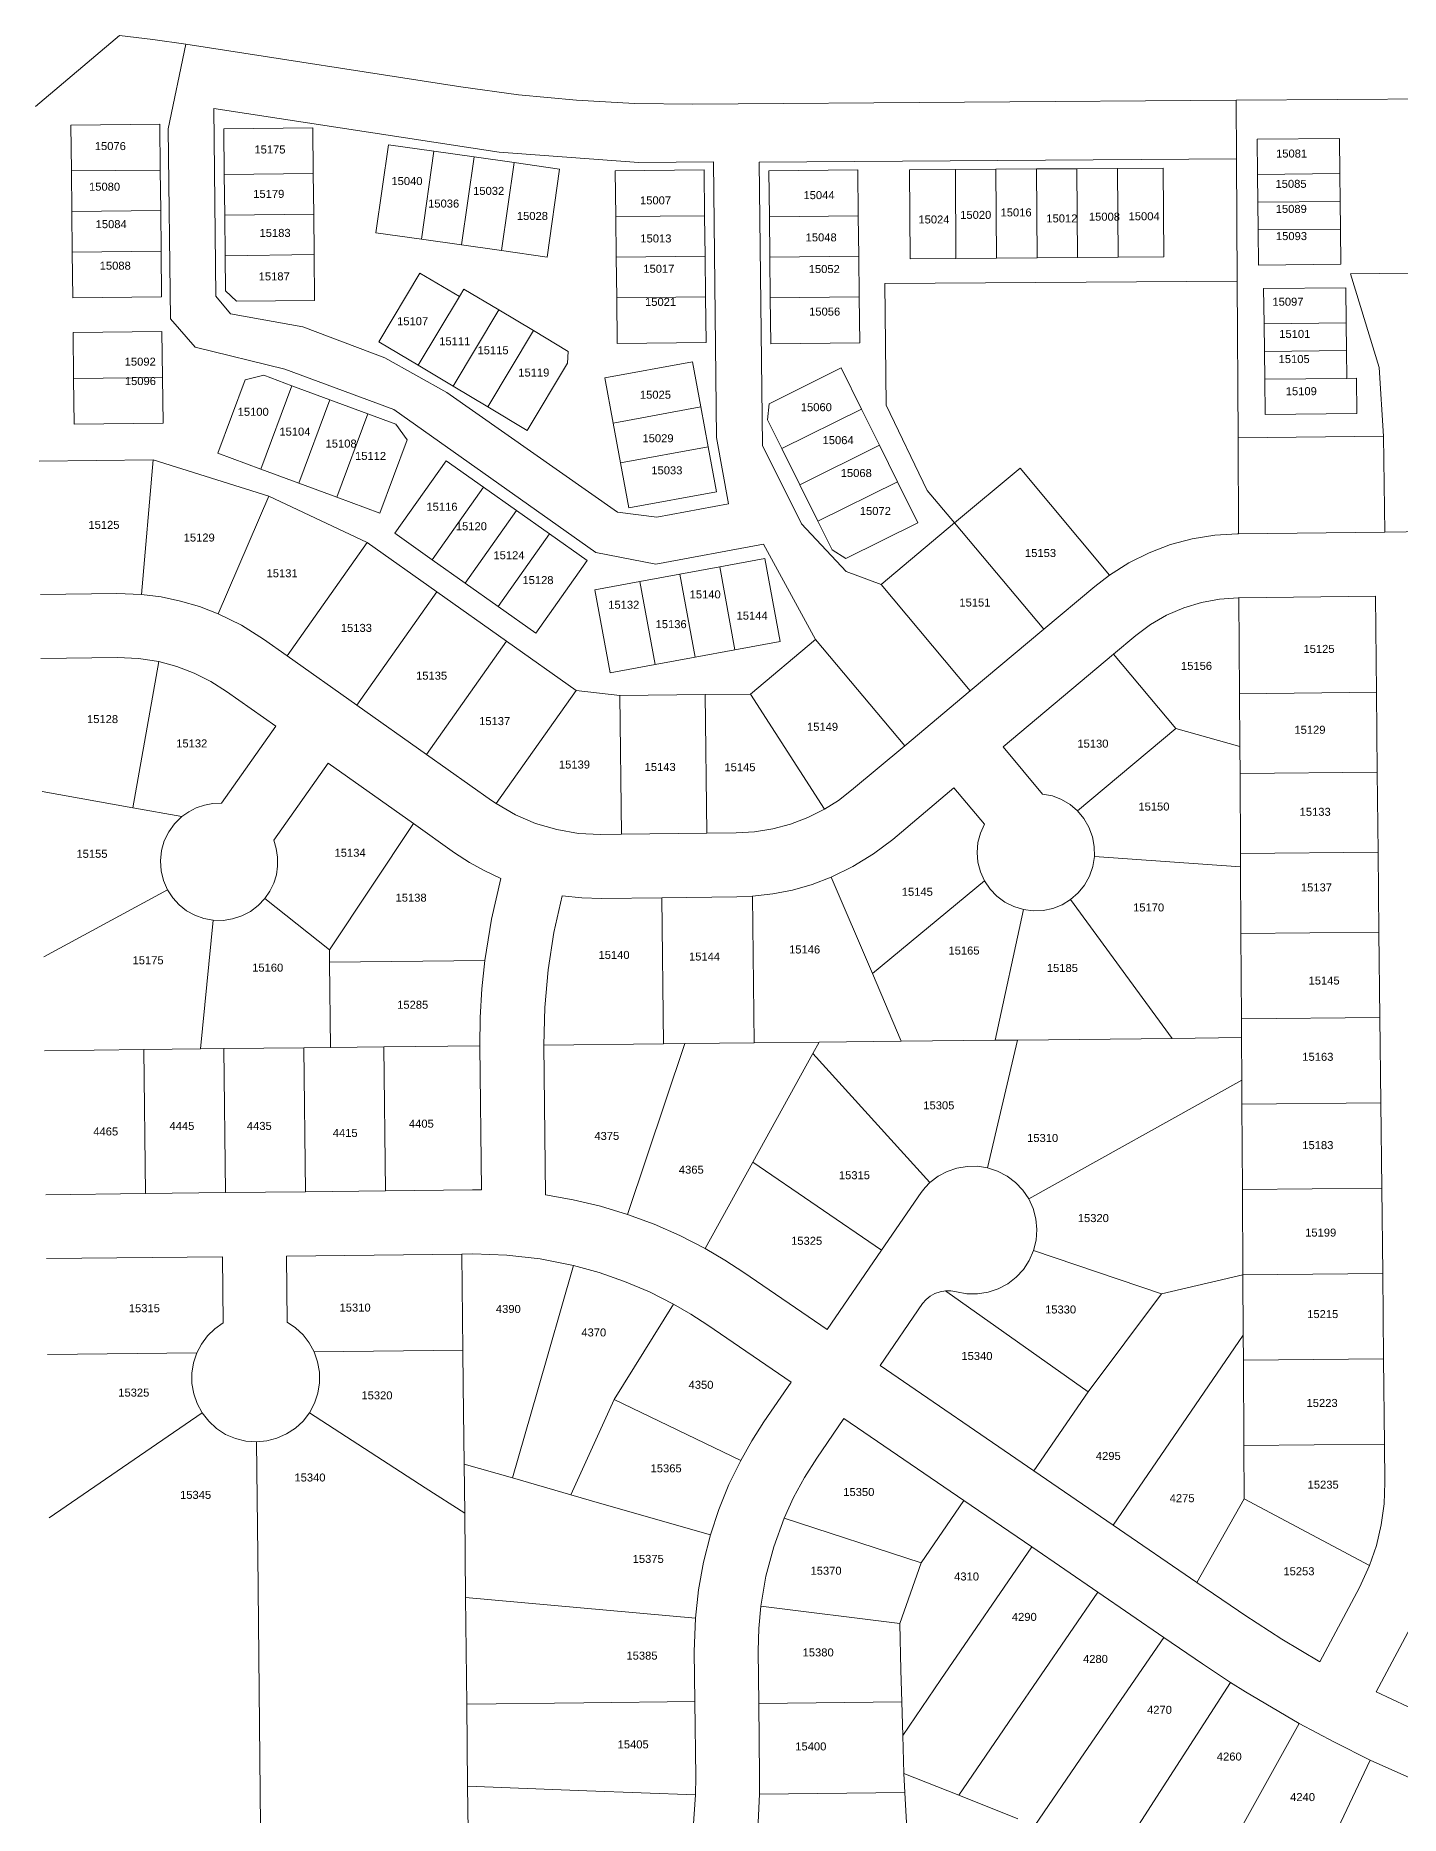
# Model space of a CAD drawing. Header units: feet. Extents: x 865220 to 5696323, y -2240498 to 1923703.
# Drawn here: x 2844028 to 2845307, y 958800 to 960469 of the extents above; entities that cross this region are included whole.
import ezdxf
from ezdxf.enums import TextEntityAlignment as Align

# ---------------------------------------------------------------- set-up
doc = ezdxf.new("R2010")
doc.units = ezdxf.units.FT
doc.header["$LTSCALE"] = 0.015
doc.header["$MEASUREMENT"] = 0
doc.layers.add('Dakota County Addresses', color=7, linetype='Continuous')
doc.layers.add('Dakota County Parcels', color=7, linetype='Continuous')
doc.styles.add('Dimensions 100', font='arial.ttf')

# ---------------------------------------------------------------- blocks, each defined once
blk = doc.blocks.new('ACMAP_ANN_TEMPLATE_Dakota County Addresses')
at = {"layer": 'Dakota County Addresses', "style": 'Dimensions 100'}
blk.add_attdef('DakotaCountyAddress', text='', height=50, dxfattribs=at).set_placement((0, 0), align=Align.CENTER)

msp = doc.modelspace()

# ---------------------------------------------------------------- linework, layer by layer
at = {"layer": 'Dakota County Parcels', "lineweight": 5}
for p, q in [((2844028.3, 960402.2), (2844107, 960468.8)), ((2844152.6, 960381.4), (2844169.2, 960460.8)), ((2844426.7, 960420.7), (2844169.2, 960460.8)), ((2845153.4, 960408.2), (2844644.3, 960404.6)), ((2845153.4, 960408.2), (2845744.7, 960412.2)), ((2845153.7, 960353.2), (2845153.4, 960408.2)), ((2844197.3, 960224.5), (2844195.4, 960400.4)), ((2844195.4, 960400.4), (2844462.8, 960359.4)), ((2844144.6, 960385.8), (2844061.3, 960384.9)), ((2844061.8, 960341.9), (2844061.3, 960384.9)), ((2844145.1, 960342.8), (2844144.6, 960385.8)), ((2844154.6, 960203.4), (2844152.6, 960381.4)), ((2844204.7, 960381.5), (2844288, 960382.4)), ((2844205.1, 960338.5), (2844204.7, 960381.5)), ((2844288.4, 960339.4), (2844288, 960382.4)), ((2844359, 960366.5), (2844347.2, 960284)), ((2844359, 960366.5), (2844401.5, 960360.5)), ((2844389.8, 960278), (2844401.5, 960360.5)), ((2844401.5, 960360.5), (2844439.2, 960355.1)), ((2844593.5, 960349.8), (2844462.8, 960359.4)), ((2845173.2, 960371.6), (2845250.2, 960372.4)), ((2845173.6, 960338.6), (2845173.2, 960371.6)), ((2845250.2, 960372.4), (2845250.6, 960339.4)), ((2844061.8, 960341.9), (2844145.1, 960342.8)), ((2844062.2, 960303.9), (2844061.8, 960341.9)), ((2844145.5, 960304.8), (2844145.1, 960342.8)), ((2844205.1, 960338.5), (2844288.4, 960339.4)), ((2844288.9, 960301.5), (2844288.4, 960339.4)), ((2844427.4, 960272.6), (2844439.2, 960355.1)), ((2844439.2, 960355.1), (2844476.8, 960349.8)), ((2844465, 960267.3), (2844476.8, 960349.8)), ((2844476.8, 960349.8), (2844519.3, 960343.7)), ((2844507.6, 960261.2), (2844519.3, 960343.7)), ((2844654.9, 960343), (2844571.6, 960342)), ((2844572, 960299.1), (2844571.6, 960342)), ((2844663.5, 960350.6), (2844593.5, 960349.8)), ((2844655.3, 960300), (2844654.9, 960343)), ((2844663.5, 960350.6), (2844666.3, 960092.1)), ((2845153.7, 960353.2), (2844706.5, 960350.1)), ((2844706.5, 960350.1), (2844709.4, 960084.6)), ((2844798.9, 960342.9), (2844715.5, 960342)), ((2844716, 960299), (2844715.5, 960342)), ((2844799.3, 960299.9), (2844798.9, 960342.9)), ((2844847.3, 960342.9), (2844890.3, 960343.2)), ((2844847.3, 960342.9), (2844847.8, 960259.6)), ((2844890.3, 960343.2), (2844928.3, 960343.5)), ((2844890.3, 960343.2), (2844890.8, 960259.9)), ((2844928.3, 960343.5), (2844966.3, 960343.8)), ((2844928.3, 960343.5), (2844928.8, 960260.2)), ((2844966.3, 960343.8), (2845004.2, 960344)), ((2844966.3, 960343.8), (2844966.8, 960260.4)), ((2845004.2, 960344), (2845042.2, 960344.3)), ((2845004.2, 960344), (2845004.8, 960260.7)), ((2845042.2, 960344.3), (2845085.2, 960344.6)), ((2845042.2, 960344.3), (2845042.8, 960261)), ((2845085.2, 960344.6), (2845085.8, 960261.3)), ((2845154.4, 960238.6), (2845153.7, 960353.2)), ((2845173.6, 960338.6), (2845250.6, 960339.4)), ((2845250.6, 960339.4), (2845250.8, 960313.4)), ((2844205.5, 960300.5), (2844205.1, 960338.5)), ((2845173.9, 960312.6), (2845173.6, 960338.6)), ((2845173.9, 960312.6), (2845250.8, 960313.4)), ((2845174.1, 960286.6), (2845173.9, 960312.6)), ((2845250.8, 960313.4), (2845251.1, 960287.4)), ((2844062.2, 960303.9), (2844145.5, 960304.8)), ((2844062.6, 960265.9), (2844062.2, 960303.9)), ((2844145.9, 960266.8), (2844145.5, 960304.8)), ((2844205.5, 960300.5), (2844288.9, 960301.5)), ((2844206, 960262.5), (2844205.5, 960300.5)), ((2844289.3, 960263.5), (2844288.9, 960301.5)), ((2844572, 960299.1), (2844655.3, 960300)), ((2844572.4, 960261.1), (2844572, 960299.1)), ((2844655.8, 960262), (2844655.3, 960300)), ((2844716, 960299), (2844799.3, 960299.9)), ((2844716.4, 960261), (2844716, 960299)), ((2844799.7, 960261.9), (2844799.3, 960299.9)), ((2844347.2, 960284), (2844389.8, 960278)), ((2844389.8, 960278), (2844427.4, 960272.6)), ((2844427.4, 960272.6), (2844465, 960267.3)), ((2845174.1, 960286.6), (2845251.1, 960287.4)), ((2845174.5, 960253.6), (2845174.1, 960286.6)), ((2845251.1, 960287.4), (2845251.5, 960254.4)), ((2844062.6, 960265.9), (2844145.9, 960266.8)), ((2844063.1, 960222.9), (2844062.6, 960265.9)), ((2844146.4, 960223.9), (2844145.9, 960266.8)), ((2844206, 960262.5), (2844289.3, 960263.5)), ((2844206.3, 960229.6), (2844206, 960262.5)), ((2844289.8, 960220.5), (2844289.3, 960263.5)), ((2844465, 960267.3), (2844507.6, 960261.2)), ((2844572.4, 960261.1), (2844655.8, 960262)), ((2844572.9, 960223.1), (2844572.4, 960261.1)), ((2844656.2, 960224), (2844655.8, 960262)), ((2844716.4, 960261), (2844799.7, 960261.9)), ((2844716.8, 960223), (2844716.4, 960261)), ((2844800.2, 960223.9), (2844799.7, 960261.9)), ((2844847.8, 960259.6), (2844890.8, 960259.9)), ((2844890.8, 960259.9), (2844928.8, 960260.2)), ((2844928.8, 960260.2), (2844966.8, 960260.4)), ((2844966.8, 960260.4), (2845004.8, 960260.7)), ((2845004.8, 960260.7), (2845042.8, 960261)), ((2845042.8, 960261), (2845085.8, 960261.3)), ((2844350, 960181.8), (2844388.5, 960246.2)), ((2844388.5, 960246.2), (2844425.4, 960224.1)), ((2845251.5, 960254.4), (2845174.5, 960253.6)), ((2845260.6, 960245.5), (2845638, 960249.6)), ((2845287.5, 960157.8), (2845260.6, 960245.5)), ((2844063.1, 960222.9), (2844146.4, 960223.9)), ((2844211, 960208.1), (2844197.3, 960224.5)), ((2844206.3, 960229.6), (2844216.4, 960219.7)), ((2844386.9, 960159.8), (2844425.4, 960224.1)), ((2844425.4, 960224.1), (2844429.7, 960231.2)), ((2844429.7, 960231.2), (2844462.3, 960211.7)), ((2844572.9, 960223.1), (2844656.2, 960224)), ((2844573.3, 960180.1), (2844572.9, 960223.1)), ((2844656.6, 960181), (2844656.2, 960224)), ((2844716.8, 960223), (2844800.2, 960223.9)), ((2844717.3, 960180), (2844716.8, 960223)), ((2844800.6, 960180.9), (2844800.2, 960223.9)), ((2844824.2, 960236.3), (2845154.4, 960238.6)), ((2844825.4, 960122.4), (2844824.2, 960236.3)), ((2845155.2, 960091.8), (2845154.4, 960238.6)), ((2845179.2, 960231.6), (2845256.2, 960232.5)), ((2845179.6, 960198.6), (2845179.2, 960231.6)), ((2845256.2, 960232.5), (2845256.6, 960199.5)), ((2844278.7, 960195.8), (2844211, 960208.1)), ((2844216.4, 960219.7), (2844289.8, 960220.5)), ((2844419.5, 960140.2), (2844462.3, 960211.7)), ((2844462.3, 960211.7), (2844494.9, 960192.2)), ((2844063.4, 960190.4), (2844146.7, 960191.4)), ((2844063.9, 960147.5), (2844063.4, 960190.4)), ((2844147.2, 960148.4), (2844146.7, 960191.4)), ((2844177.9, 960176.7), (2844154.6, 960203.4)), ((2844355.5, 960166.7), (2844278.7, 960195.8)), ((2844452.1, 960120.7), (2844494.9, 960192.2)), ((2844494.9, 960192.2), (2844527.5, 960172.7)), ((2845179.6, 960198.6), (2845256.6, 960199.5)), ((2845179.9, 960172.7), (2845179.6, 960198.6)), ((2845256.6, 960199.5), (2845256.9, 960173.5)), ((2844261.9, 960156.2), (2844177.9, 960176.7)), ((2844350, 960181.8), (2844386.9, 960159.8)), ((2844527.5, 960172.7), (2844526.7, 960161.6)), ((2844573.3, 960180.1), (2844656.6, 960181)), ((2844717.3, 960180), (2844800.6, 960180.9)), ((2845179.9, 960172.7), (2845256.9, 960173.5)), ((2845180.2, 960146.7), (2845179.9, 960172.7)), ((2845256.9, 960173.5), (2845257.1, 960147.5)), ((2844364, 960118.2), (2844261.9, 960156.2)), ((2844413.8, 960134.3), (2844355.5, 960166.7)), ((2844386.9, 960159.8), (2844419.5, 960140.2)), ((2844489, 960098.7), (2844526.7, 960161.6)), ((2844561.9, 960147.9), (2844643.9, 960163)), ((2844643.9, 960163), (2844651.7, 960120.7)), ((2844783.2, 960157.2), (2844715.7, 960123.7)), ((2844783.2, 960157.2), (2844802.3, 960118.7)), ((2845291.7, 960093.3), (2845287.5, 960157.8)), ((2844063.9, 960147.5), (2844147.2, 960148.4)), ((2844064.4, 960104.5), (2844063.9, 960147.5)), ((2844147.7, 960105.4), (2844147.2, 960148.4)), ((2844199.1, 960077.5), (2844224.6, 960146.2)), ((2844224.6, 960146.2), (2844242.2, 960150.4)), ((2844239.4, 960062.5), (2844268.4, 960140.6)), ((2844242.2, 960150.4), (2844268.4, 960140.6)), ((2844268.4, 960140.6), (2844304, 960127.4)), ((2844419.5, 960140.2), (2844452.1, 960120.7)), ((2844561.9, 960147.9), (2844569.7, 960105.6)), ((2845180.2, 960146.7), (2845257.1, 960147.5)), ((2845180.5, 960113.7), (2845180.2, 960146.7)), ((2845257.1, 960147.5), (2845266.1, 960147.6)), ((2845266.1, 960147.6), (2845266.5, 960114.6)), ((2844275, 960049.3), (2844304, 960127.4)), ((2844304, 960127.4), (2844339.7, 960114.2)), ((2844573.5, 960022.1), (2844413.8, 960134.3)), ((2844714.3, 960108.5), (2844715.7, 960123.7)), ((2844310.7, 960036.1), (2844339.7, 960114.2)), ((2844339.7, 960114.2), (2844365.9, 960104.4)), ((2844553.4, 959984.3), (2844364, 960118.2)), ((2844452.1, 960120.7), (2844489, 960098.7)), ((2844569.7, 960105.6), (2844651.7, 960120.7)), ((2844651.7, 960120.7), (2844658.5, 960083.4)), ((2844714.3, 960108.5), (2844727.7, 960081.7)), ((2844727.7, 960081.7), (2844802.3, 960118.7)), ((2844802.3, 960118.7), (2844819.2, 960084.7)), ((2844863.9, 960042.5), (2844825.4, 960122.4)), ((2845180.5, 960113.7), (2845266.5, 960114.6)), ((2844064.4, 960104.5), (2844147.7, 960105.4)), ((2844351, 960021.1), (2844376.5, 960089.9)), ((2844365.9, 960104.4), (2844376.5, 960089.9)), ((2844569.7, 960105.6), (2844576.6, 960068.3)), ((2844666.3, 960092.1), (2844677.6, 960029.8)), ((2845155.2, 960091.8), (2845291.7, 960093.3)), ((2845155.7, 960001.8), (2845155.2, 960091.8)), ((2845292.7, 960003.3), (2845291.7, 960093.3)), ((2844199.1, 960077.5), (2844239.4, 960062.5)), ((2844576.6, 960068.3), (2844658.5, 960083.4)), ((2844658.5, 960083.4), (2844666.3, 960041.1)), ((2844709.4, 960084.6), (2844746.2, 960011)), ((2844727.7, 960081.7), (2844744.6, 960047.6)), ((2844744.6, 960047.6), (2844819.2, 960084.7)), ((2844819.2, 960084.7), (2844836.1, 960050.6)), ((2844138.5, 960071.2), (2844031.5, 960070)), ((2844138.5, 960071.2), (2844127.4, 959944.9)), ((2844246.7, 960037), (2844138.5, 960071.2)), ((2844239.4, 960062.5), (2844275, 960049.3)), ((2844364.8, 960002.3), (2844412.9, 960070.3)), ((2844412.9, 960070.3), (2844448, 960045.5)), ((2844576.6, 960068.3), (2844584.4, 960026)), ((2844950.9, 960063.3), (2844889.6, 960011.9)), ((2844950.9, 960063.3), (2845034.9, 959963.1)), ((2844275, 960049.3), (2844310.7, 960036.1)), ((2844399.9, 959977.4), (2844448, 960045.5)), ((2844448, 960045.5), (2844479, 960023.5)), ((2844584.4, 960026), (2844666.3, 960041.1)), ((2844744.6, 960047.6), (2844761.4, 960013.6)), ((2844761.4, 960013.6), (2844836.1, 960050.6)), ((2844836.1, 960050.6), (2844855.2, 960012.1)), ((2844889.6, 960011.9), (2844863.9, 960042.5)), ((2844246.7, 960037), (2844199.3, 959926.8)), ((2844339, 959993.5), (2844246.7, 960037)), ((2844310.7, 960036.1), (2844351, 960021.1)), ((2844430.9, 959955.5), (2844479, 960023.5)), ((2844479, 960023.5), (2844510, 960001.6)), ((2844677.6, 960029.8), (2844610.6, 960017.5)), ((2844610.6, 960017.5), (2844573.5, 960022.1)), ((2844746.2, 960011), (2844788.1, 959966.4)), ((2844761.4, 960013.6), (2844774.8, 959986.7)), ((2844787.7, 959978.6), (2844855.2, 960012.1)), ((2844889.6, 960011.9), (2844820.6, 959954.1)), ((2844889.6, 960011.9), (2844973.1, 959912.3)), ((2844339, 959993.5), (2844264, 959887.3)), ((2844404.3, 959947.3), (2844339, 959993.5)), ((2844364.8, 960002.3), (2844399.9, 959977.4)), ((2844461.9, 959933.6), (2844510, 960001.6)), ((2844510, 960001.6), (2844545.1, 959976.8)), ((2844710.6, 959992), (2844609.6, 959973.4)), ((2844759.3, 959902.7), (2844710.6, 959992)), ((2845154.6, 960001.8), (2845155.7, 960001.8)), ((2845155.7, 960001.8), (2845292.7, 960003.3)), ((2845292.7, 960003.3), (2845332.7, 960003.8)), ((2844399.9, 959977.4), (2844430.9, 959955.5)), ((2844497, 959908.7), (2844545.1, 959976.8)), ((2844609.6, 959973.4), (2844553.4, 959984.3)), ((2844669.4, 959970.7), (2844711.7, 959978.5)), ((2844726, 959900.8), (2844711.7, 959978.5)), ((2844774.8, 959986.7), (2844787.7, 959978.6)), ((2844552.4, 959949.2), (2844594.7, 959957)), ((2844594.7, 959957), (2844632, 959963.8)), ((2844609, 959879.3), (2844594.7, 959957)), ((2844632, 959963.8), (2844669.4, 959970.7)), ((2844646.4, 959886.1), (2844632, 959963.8)), ((2844683.7, 959893), (2844669.4, 959970.7)), ((2844788.1, 959966.4), (2844820.6, 959954.1)), ((2845034.9, 959963.1), (2845020.9, 959952.3)), ((2844032.7, 959945), (2844104.4, 959945.8)), ((2844104.4, 959945.8), (2844127.4, 959944.9)), ((2844404.3, 959947.3), (2844329.3, 959841.1)), ((2844469.7, 959901.1), (2844404.3, 959947.3)), ((2844430.9, 959955.5), (2844461.9, 959933.6)), ((2844566.7, 959871.5), (2844552.4, 959949.2)), ((2844820.6, 959954.1), (2844904.1, 959854.5)), ((2844973.1, 959912.3), (2845020.9, 959952.3)), ((2845155.3, 959941.8), (2845156.1, 959941.8)), ((2845283.9, 959943.2), (2845156.1, 959941.8)), ((2845156.6, 959851.8), (2845156.1, 959941.8)), ((2845284.9, 959853.2), (2845283.9, 959943.2)), ((2844461.9, 959933.6), (2844497, 959908.7)), ((2844904.1, 959854.5), (2844973.1, 959912.3)), ((2845038.5, 959888.8), (2845059.4, 959906.4)), ((2844241.9, 959902.9), (2844264, 959887.3)), ((2844469.7, 959901.1), (2844394.6, 959794.9)), ((2844535, 959854.9), (2844469.7, 959901.1)), ((2844646.4, 959886.1), (2844683.7, 959893)), ((2844683.7, 959893), (2844726, 959900.8)), ((2844759.3, 959902.7), (2844698.2, 959851.4)), ((2844759.3, 959902.7), (2844842.8, 959803.1)), ((2844105.1, 959885.8), (2844033.2, 959885)), ((2844143.9, 959881.9), (2844119.5, 959744.8)), ((2844264, 959887.3), (2844329.3, 959841.1)), ((2844566.7, 959871.5), (2844609, 959879.3)), ((2844609, 959879.3), (2844646.4, 959886.1)), ((2844935, 959802.1), (2845038.5, 959888.8)), ((2845038.5, 959888.8), (2845096.9, 959819.1)), ((2844207.3, 959853.9), (2844253.4, 959821.3)), ((2844329.3, 959841.1), (2844394.6, 959794.9)), ((2844535, 959854.9), (2844459.9, 959748.8)), ((2844575.9, 959850.1), (2844535, 959854.9)), ((2844655.9, 959851), (2844575.9, 959850.1)), ((2844575.9, 959850.1), (2844577.4, 959720.1)), ((2844698.2, 959851.4), (2844655.9, 959851)), ((2844655.9, 959851), (2844657.3, 959721)), ((2844698.2, 959851.4), (2844767.5, 959743.5)), ((2844842.8, 959803.1), (2844904.1, 959854.5)), ((2845156.6, 959851.8), (2845284.9, 959853.2)), ((2845156.9, 959802.4), (2845156.6, 959851.8)), ((2845285.7, 959778.3), (2845284.9, 959853.2)), ((2844253.4, 959821.3), (2844202.4, 959749.1)), ((2845096.9, 959819.1), (2845004.8, 959741.9)), ((2845096.9, 959819.1), (2845156.9, 959802.4)), ((2844394.6, 959794.9), (2844455.6, 959751.8)), ((2844793, 959761.3), (2844842.8, 959803.1)), ((2844935, 959802.1), (2844972.1, 959757.8)), ((2845157.1, 959776.9), (2845156.9, 959802.4)), ((2844302.4, 959786.7), (2844251.4, 959714.5)), ((2844302.4, 959786.7), (2844382.4, 959730.1)), ((2845157.1, 959776.9), (2845285.7, 959778.3)), ((2845157.5, 959701.9), (2845157.1, 959776.9)), ((2845286.5, 959703.3), (2845285.7, 959778.3)), ((2844034.4, 959760.1), (2844119.5, 959744.8)), ((2844831.6, 959715.3), (2844889, 959763.5)), ((2844889, 959763.5), (2844917.5, 959729.6)), ((2844119.5, 959744.8), (2844165.3, 959736.6)), ((2844455.6, 959751.8), (2844459.9, 959748.8)), ((2844382.4, 959730.1), (2844303.7, 959611.6)), ((2844382.4, 959730.1), (2844421, 959702.8)), ((2844557.8, 959719.9), (2844577.4, 959720.1)), ((2844577.4, 959720.1), (2844657.3, 959721)), ((2844657.3, 959721), (2844684.8, 959721.3)), ((2845157.6, 959689.4), (2845020.6, 959699.3)), ((2845157.5, 959701.9), (2845286.5, 959703.3)), ((2845157.6, 959689.4), (2845157.5, 959701.9)), ((2845157.9, 959626.9), (2845157.6, 959689.4)), ((2845287.3, 959628.3), (2845286.5, 959703.3)), ((2844812.5, 959589.4), (2844773.9, 959679.9)), ((2844812.5, 959589.4), (2844917.6, 959676.5)), ((2844035.9, 959605.1), (2844151.9, 959668)), ((2844303.7, 959611.6), (2844243.2, 959659.9)), ((2844558.5, 959659.9), (2844615.2, 959660.5)), ((2844615.2, 959660.5), (2844685.5, 959661.3)), ((2844616.6, 959523.5), (2844615.2, 959660.5)), ((2844685.5, 959661.3), (2844700.1, 959661.9)), ((2844701.6, 959524.5), (2844700.1, 959661.9)), ((2845093.5, 959528.7), (2844998.2, 959658.8)), ((2844194.8, 959639.5), (2844182.7, 959518.8)), ((2844927.6, 959526.9), (2844954.1, 959649.4)), ((2845157.9, 959626.9), (2845287.3, 959628.3)), ((2845158.4, 959546.9), (2845157.9, 959626.9)), ((2845288.2, 959548.3), (2845287.3, 959628.3)), ((2844303.8, 959600.1), (2844303.7, 959611.6)), ((2844303.8, 959600.1), (2844449.2, 959601.7)), ((2844303.8, 959600.1), (2844304.7, 959520.1)), ((2844839.6, 959526), (2844812.5, 959589.4)), ((2845158.4, 959546.9), (2845288.2, 959548.3)), ((2845158.5, 959529.5), (2845158.4, 959546.9)), ((2845289, 959468.3), (2845288.2, 959548.3)), ((2844504.7, 959522.3), (2844616.6, 959523.5)), ((2844506.2, 959382), (2844504.7, 959522.3)), ((2844582.9, 959363.7), (2844636.6, 959523.8)), ((2844616.6, 959523.5), (2844636.6, 959523.8)), ((2844636.6, 959523.8), (2844701.6, 959524.5)), ((2844701.6, 959524.5), (2844762.6, 959525.1)), ((2844756.8, 959514.6), (2844762.6, 959525.1)), ((2844762.6, 959525.1), (2844839.6, 959526)), ((2844839.6, 959526), (2844927.6, 959526.9)), ((2844920.4, 959407.4), (2844948.6, 959527.2)), ((2844927.6, 959526.9), (2844948.6, 959527.2)), ((2844948.6, 959527.2), (2845093.5, 959528.7)), ((2845093.5, 959528.7), (2845158.5, 959529.5)), ((2845158.7, 959489.5), (2845158.5, 959529.5)), ((2844036.7, 959517.2), (2844129.7, 959518.2)), ((2844129.7, 959518.2), (2844182.7, 959518.8)), ((2844131.2, 959383.3), (2844129.7, 959518.2)), ((2844182.7, 959518.8), (2844204.7, 959519.1)), ((2844204.7, 959519.1), (2844279.7, 959519.9)), ((2844206.2, 959384.1), (2844204.7, 959519.1)), ((2844279.7, 959519.9), (2844304.7, 959520.1)), ((2844281.2, 959384.9), (2844279.7, 959519.9)), ((2844304.7, 959520.1), (2844354.7, 959520.7)), ((2844354.7, 959520.7), (2844444.7, 959521.7)), ((2844356.2, 959385.7), (2844354.7, 959520.7)), ((2844446.1, 959386.6), (2844444.7, 959521.7)), ((2844700.5, 959412.6), (2844756.8, 959514.6)), ((2844756.8, 959514.6), (2844866.5, 959393.5)), ((2844959.1, 959378.2), (2845158.7, 959489.5)), ((2845158.9, 959466.9), (2845158.7, 959489.5)), ((2845158.9, 959466.9), (2845289, 959468.3)), ((2845159.3, 959386.9), (2845158.9, 959466.9)), ((2845289.9, 959388.3), (2845289, 959468.3)), ((2844655.9, 959331.6), (2844700.5, 959412.6)), ((2844700.5, 959412.6), (2844821.1, 959330.1)), ((2845159.3, 959386.9), (2845289.9, 959388.3)), ((2845290.8, 959308.3), (2845289.9, 959388.3)), ((2844038, 959382.2), (2844131.2, 959383.3)), ((2844131.2, 959383.3), (2844206.2, 959384.1)), ((2844206.2, 959384.1), (2844281.2, 959384.9)), ((2844281.2, 959384.9), (2844356.2, 959385.7)), ((2844356.2, 959385.7), (2844437.6, 959386.6)), ((2844446.1, 959386.6), (2844437.6, 959386.6)), ((2844821.1, 959330.1), (2844858.1, 959384.2)), ((2845159.8, 959306.9), (2845159.3, 959386.9)), ((2844038.6, 959322.3), (2844203.3, 959324)), ((2844204, 959262), (2844203.3, 959324)), ((2844263.3, 959324.7), (2844427.8, 959326.5)), ((2844264, 959262.7), (2844263.3, 959324.7)), ((2844427.8, 959326.5), (2844438.2, 959326.6)), ((2844428.8, 959236.5), (2844427.8, 959326.5)), ((2844770.2, 959255.8), (2844821.1, 959330.1)), ((2844963.5, 959329.8), (2845083.5, 959289.2)), ((2844692.1, 959309.3), (2844770.2, 959255.8)), ((2845083.5, 959289.2), (2845159.8, 959306.9)), ((2845159.8, 959306.9), (2845290.8, 959308.3)), ((2845160.1, 959250.5), (2845159.8, 959306.9)), ((2845291.7, 959228.4), (2845290.8, 959308.3)), ((2844882.2, 959291), (2844880.9, 959291.9)), ((2844882.2, 959291), (2845014.8, 959197.5)), ((2845014.8, 959197.5), (2845083.5, 959289.2)), ((2844570.6, 959190.1), (2844626, 959279.6)), ((2844819.7, 959221.9), (2844859.6, 959280.1)), ((2844658.2, 959259.8), (2844736.3, 959206.3)), ((2845038.2, 959072.4), (2845160.1, 959250.5)), ((2845160.3, 959226.9), (2845160.1, 959250.5)), ((2844039.5, 959232.3), (2844179.3, 959233.8)), ((2844289.3, 959235), (2844428.8, 959236.5)), ((2844819.7, 959221.9), (2844963.9, 959123.2)), ((2845160.3, 959226.9), (2845291.7, 959228.4)), ((2845160.7, 959146.9), (2845160.3, 959226.9)), ((2845292.5, 959148.4), (2845291.7, 959228.4)), ((2844710.9, 959169.2), (2844736.3, 959206.3)), ((2844529.9, 959100.9), (2844570.6, 959190.1)), ((2844570.6, 959190.1), (2844689.1, 959133.1)), ((2844963.9, 959123.2), (2845014.8, 959197.5)), ((2844040.9, 959079.3), (2844184.3, 959177.7)), ((2844760.4, 959135.3), (2844785.8, 959172.4)), ((2844785.8, 959172.4), (2844898.3, 959095.4)), ((2845160.7, 959146.9), (2845292.5, 959148.4)), ((2845161, 959096.9), (2845160.7, 959146.9)), ((2845292.9, 959112.4), (2845292.5, 959148.4)), ((2844430.4, 959083.5), (2844429.9, 959129.5)), ((2844429.9, 959129.5), (2844475.1, 959116.6)), ((2844963.9, 959123.2), (2845038.2, 959072.4)), ((2844475.1, 959116.6), (2844529.9, 959100.9)), ((2844858.2, 959036.9), (2844898.3, 959095.4)), ((2844898.3, 959095.4), (2844961.9, 959051.9)), ((2845116.6, 959018.7), (2845161, 959096.9)), ((2845161, 959096.9), (2845278.4, 959034.4)), ((2844431.3, 959004.5), (2844430.4, 959083.5)), ((2844729.7, 959078.8), (2844858.2, 959036.9)), ((2845038.2, 959072.4), (2845116.6, 959018.7)), ((2844961.9, 959051.9), (2845023.8, 959009.6)), ((2844838.3, 958980.2), (2844858.2, 959036.9)), ((2845268.9, 959013.9), (2845278.4, 959034.4)), ((2844432.4, 958904.6), (2844431.3, 959004.5)), ((2845023.8, 959009.6), (2845085.6, 958967.2)), ((2845116.6, 959018.7), (2845155.8, 958991.9)), ((2845231.8, 958944.3), (2845268.9, 959013.9)), ((2844707.9, 958996.3), (2844838.3, 958980.2)), ((2845155.8, 958991.9), (2845161.7, 958987.9)), ((2844646.6, 958985.3), (2844645.6, 958953.9)), ((2845284.8, 958916.1), (2845321.8, 958985.7)), ((2844706.1, 958905.1), (2844705.6, 958954.5)), ((2845085.6, 958967.2), (2845121.9, 958942.4)), ((2844646.1, 958906.9), (2844645.6, 958953.9)), ((2845121.9, 958942.4), (2845148.1, 958925)), ((2845148.1, 958925), (2845162.1, 958916.1)), ((2844433.2, 958827.6), (2844432.4, 958904.6)), ((2844646.9, 958836.4), (2844646.1, 958906.9)), ((2844706.1, 958905.1), (2844840, 958906.6)), ((2844706.8, 958837.1), (2844706.1, 958905.1)), ((2844840.9, 958875.2), (2844840, 958906.6)), ((2845162.1, 958916.1), (2845212.4, 958886.4)), ((2844841.9, 958839.5), (2844840.9, 958875.2)), ((2844842.9, 958821.7), (2844841.9, 958839.5)), ((2844841.9, 958839.5), (2844893.4, 958819.2)), ((2845205.4, 958696.1), (2845279.1, 958852.2)), ((2844434, 958760.6), (2844433.2, 958827.6)), ((2844646.7, 958819.4), (2844646.9, 958836.4)), ((2844706.7, 958820.2), (2844706.8, 958837.1)), ((2844706.7, 958820.2), (2844842.9, 958821.7)), ((2844847.1, 958743.4), (2844842.9, 958821.7)), ((2844893.4, 958819.2), (2844948.8, 958797.2))]:
    msp.add_line(p, q, dxfattribs=at)
for points in [[(2844169.2, 960460.8), (2844138.2, 960465.2), (2844107, 960468.8)], [(2844644.3, 960404.6), (2844589.7, 960405.3), (2844535.2, 960408.3), (2844480.8, 960413.4), (2844426.7, 960420.7)], [(2845154.6, 960001.8), (2845133.4, 960000.5), (2845112.3, 959997.1), (2845091.8, 959991.6), (2845071.9, 959984), (2845052.9, 959974.5), (2845034.9, 959963.1)], [(2844127.4, 959944.9), (2844145.9, 959942.6), (2844164.1, 959938.7), (2844181.9, 959933.5), (2844199.3, 959926.8)], [(2845155.3, 959941.8), (2845137.9, 959940.6), (2845120.9, 959937.5), (2845104.3, 959932.4), (2845088.3, 959925.4), (2845073.3, 959916.7), (2845059.4, 959906.4)], [(2844199.3, 959926.8), (2844221.3, 959916), (2844241.9, 959902.9)], [(2844105.1, 959885.8), (2844124.6, 959884.9), (2844143.9, 959881.9)], [(2844143.9, 959881.9), (2844160.7, 959877.3), (2844177, 959871.1), (2844192.6, 959863.3), (2844207.3, 959853.9)], [(2844767.5, 959743.5), (2844780.7, 959751.8), (2844793, 959761.3)], [(2845004.8, 959741.9), (2844997.8, 959747.9), (2844989.8, 959752.6), (2844981.2, 959756), (2844972.1, 959757.8)], [(2844202.4, 959749.1), (2844194.4, 959748.9), (2844186.5, 959747.4), (2844178.9, 959744.9), (2844171.8, 959741.2), (2844165.3, 959736.6)], [(2844459.9, 959748.8), (2844477.9, 959738.4), (2844496.9, 959730.2), (2844516.7, 959724.4), (2844537.2, 959720.9), (2844557.8, 959719.9)], [(2844684.8, 959721.3), (2844702.1, 959722.3), (2844719.2, 959725.1), (2844735.8, 959729.6), (2844752, 959735.8), (2844767.5, 959743.5)], [(2845020.6, 959699.3), (2845020.5, 959708.6), (2845018.7, 959717.8), (2845015.5, 959726.6), (2845010.8, 959734.7), (2845004.8, 959741.9)], [(2844165.3, 959736.6), (2844158.5, 959730), (2844153, 959722.3), (2844148.9, 959713.8), (2844146.3, 959704.7), (2844145.3, 959695.3), (2844145.9, 959685.8), (2844148.1, 959676.6), (2844151.9, 959668)], [(2844917.5, 959729.6), (2844913.8, 959721.2), (2844911.5, 959712.2), (2844910.7, 959703), (2844911.5, 959693.8), (2844913.9, 959684.9), (2844917.6, 959676.5)], [(2844243.2, 959659.9), (2844247.9, 959666.7), (2844251.5, 959674.1), (2844253.9, 959682), (2844255.1, 959690.2), (2844255.1, 959698.5), (2844253.8, 959706.6), (2844251.4, 959714.5)], [(2844773.9, 959679.9), (2844794.2, 959689.8), (2844813.5, 959701.6), (2844831.6, 959715.3)], [(2844421, 959702.8), (2844434.8, 959693.7), (2844449.2, 959685.7), (2844464.2, 959678.7)], [(2844998.2, 959658.8), (2845005.4, 959665.1), (2845011.4, 959672.5), (2845016, 959680.8), (2845019.1, 959689.9), (2845020.6, 959699.3)], [(2844449.2, 959601.7), (2844455.4, 959640.4), (2844464.2, 959678.7)], [(2844700.1, 959661.9), (2844719.1, 959664.1), (2844737.7, 959667.8), (2844756, 959673.1), (2844773.9, 959679.9)], [(2844917.6, 959676.5), (2844922.9, 959668.7), (2844929.3, 959662), (2844936.8, 959656.4), (2844945.2, 959652.2), (2844954.1, 959649.4)], [(2844151.9, 959668), (2844156.8, 959660.5), (2844162.8, 959653.9), (2844169.8, 959648.4), (2844177.6, 959644.1), (2844186, 959641.1), (2844194.8, 959639.5)], [(2844194.8, 959639.5), (2844203.9, 959639.3), (2844212.9, 959640.7), (2844221.6, 959643.5), (2844229.7, 959647.7), (2844237, 959653.2), (2844243.2, 959659.9)], [(2844504.7, 959522.3), (2844505.5, 959557.7), (2844508.6, 959592.9), (2844514.1, 959627.9), (2844521.9, 959662.4)], [(2844521.9, 959662.4), (2844540.2, 959660.4), (2844558.5, 959659.9)], [(2844954.1, 959649.4), (2844963.3, 959648.2), (2844972.6, 959648.6), (2844981.7, 959650.6), (2844990.3, 959654), (2844998.2, 959658.8)], [(2844444.7, 959521.7), (2844445, 959548.4), (2844446.5, 959575.1), (2844449.2, 959601.7)], [(2844920.4, 959407.4), (2844910.9, 959408.9), (2844901.3, 959408.7), (2844891.7, 959407.1), (2844882.6, 959403.9), (2844874.1, 959399.4), (2844866.5, 959393.5)], [(2844959.1, 959378.2), (2844953.6, 959386.5), (2844946.7, 959393.7), (2844938.8, 959399.7), (2844929.9, 959404.3), (2844920.4, 959407.4)], [(2844866.5, 959393.5), (2844862, 959389), (2844858.1, 959384.2)], [(2844582.9, 959363.7), (2844557.7, 959371.3), (2844532.1, 959377.4), (2844506.2, 959382)], [(2844963.5, 959329.8), (2844965.9, 959339.5), (2844966.7, 959349.5), (2844965.8, 959359.4), (2844963.2, 959369.1), (2844959.1, 959378.2)], [(2844655.9, 959331.6), (2844632.2, 959343.8), (2844607.9, 959354.5), (2844582.9, 959363.7)], [(2844532.3, 959315.9), (2844501.2, 959322.1), (2844469.8, 959325.6), (2844438.2, 959326.6)], [(2844692.1, 959309.3), (2844674.2, 959320.9), (2844655.9, 959331.6)], [(2844891.3, 959291), (2844901.1, 959289.3), (2844911.1, 959289.2), (2844921, 959290.8), (2844930.5, 959294), (2844939.4, 959298.7), (2844947.3, 959304.8), (2844954.1, 959312.2), (2844959.5, 959320.6), (2844963.5, 959329.8)], [(2844475.1, 959116.6), (2844498.2, 959197), (2844532.3, 959315.9)], [(2844626, 959279.6), (2844603.5, 959291), (2844580.3, 959300.8), (2844556.5, 959309.2), (2844532.3, 959315.9)], [(2844880.9, 959291.9), (2844875.9, 959291.1), (2844871.2, 959289.4), (2844866.8, 959287), (2844862.9, 959283.8), (2844859.6, 959280.1)], [(2844891.3, 959291), (2844886.1, 959291.9), (2844880.9, 959291.9)], [(2844658.2, 959259.8), (2844642.3, 959270.1), (2844626, 959279.6)], [(2844204, 959262), (2844196.2, 959256.5), (2844189.4, 959249.9), (2844183.7, 959242.2), (2844179.3, 959233.8)], [(2844289.3, 959235), (2844284.7, 959243.3), (2844278.9, 959250.9), (2844271.9, 959257.4), (2844264, 959262.7)], [(2844179.3, 959233.8), (2844176.3, 959224.5), (2844174.8, 959214.9), (2844174.8, 959205.1), (2844176.5, 959195.5), (2844179.7, 959186.3), (2844184.3, 959177.7)], [(2844284.9, 959177.8), (2844289.6, 959186.6), (2844292.8, 959196), (2844294.4, 959205.8), (2844294.3, 959215.8), (2844292.6, 959225.6), (2844289.3, 959235)], [(2844429.9, 959129.5), (2844429.1, 959203.5), (2844428.8, 959236.5)], [(2844184.3, 959177.7), (2844190.5, 959169.8), (2844197.8, 959163), (2844206.3, 959157.5), (2844215.5, 959153.5), (2844225.2, 959151.1), (2844235.2, 959150.4)], [(2844235.2, 959150.4), (2844245, 959151.3), (2844254.5, 959153.8), (2844263.5, 959157.9), (2844271.7, 959163.3), (2844278.9, 959170), (2844284.9, 959177.8)], [(2844284.9, 959177.8), (2844393.5, 959107.5), (2844430.4, 959083.5)], [(2844710.9, 959169.2), (2844699.5, 959151.4), (2844689.1, 959133.1)], [(2844239.5, 958758.5), (2844236.4, 959044.4), (2844235.2, 959150.4)], [(2844689.1, 959133.1), (2844678.1, 959110.5), (2844668.6, 959087.2), (2844660.7, 959063.4)], [(2844760.4, 959135.3), (2844748.9, 959117.2), (2844738.7, 959098.3), (2844729.7, 959078.8)], [(2845278.4, 959034.4), (2845284.9, 959053.3), (2845289.5, 959072.7), (2845292.2, 959092.5), (2845292.9, 959112.4)], [(2844529.9, 959100.9), (2844556.9, 959093.1), (2844660.7, 959063.4)], [(2844729.7, 959078.8), (2844720, 959052), (2844712.7, 959024.4), (2844707.9, 958996.3)], [(2844660.7, 959063.4), (2844654.2, 959037.7), (2844649.4, 959011.7), (2844646.6, 958985.3)], [(2844840.9, 958875.2), (2844876.8, 958927.7), (2844961.9, 959051.9)], [(2844431.3, 959004.5), (2844539, 958994.9), (2844646.6, 958985.3)], [(2844893.4, 958819.2), (2844944.1, 958893.3), (2845023.8, 959009.6)], [(2844707.9, 958996.3), (2844706, 958975.5), (2844705.6, 958954.5)], [(2845161.7, 958987.9), (2845196.3, 958965.5), (2845231.8, 958944.3)], [(2844840, 958906.6), (2844839.3, 958936.3), (2844838.3, 958980.2)], [(2844964.9, 958790.9), (2845011.4, 958858.8), (2845085.6, 958967.2)], [(2845042.1, 958760.5), (2845082.1, 958822.7), (2845148.1, 958925)], [(2844432.4, 958904.6), (2844542, 958905.8), (2844646.1, 958906.9)], [(2845284.8, 958916.1), (2845328.8, 958895.5), (2845373.7, 958876.8), (2845419.3, 958860.2)], [(2845124.4, 958728), (2845139, 958754.3), (2845212.4, 958886.4)], [(2845212.4, 958886.4), (2845245.5, 958868.8), (2845279.1, 958852.2)], [(2845279.1, 958852.2), (2845313.3, 958836.8), (2845347.9, 958822.5)], [(2844433.2, 958827.6), (2844544.8, 958823.3), (2844646.7, 958819.4)], [(2844633.8, 958726), (2844640.3, 958756.8), (2844644.7, 958788), (2844646.7, 958819.4)], [(2844698.4, 958740.7), (2844702.6, 958767.1), (2844705.4, 958793.6), (2844706.7, 958820.2)]]:
    msp.add_lwpolyline(points, dxfattribs=at)

# ---------------------------------------------------------------- block references
at = {"layer": 'Dakota County Addresses', "lineweight": 5, "xscale": 0.15, "yscale": 0.15, "zscale": 0.15}
for p, values in [((2844098.3, 960361.5), {'DakotaCountyAddress': '15076'}), ((2844247.9, 960358.3), {'DakotaCountyAddress': '15175'}), ((2845205.4, 960354.5), {'DakotaCountyAddress': '15081'}), ((2844092.9, 960323.4), {'DakotaCountyAddress': '15080'}), ((2844246.8, 960316.7), {'DakotaCountyAddress': '15179'}), ((2844376.3, 960328.7), {'DakotaCountyAddress': '15040'}), ((2844452.9, 960319.5), {'DakotaCountyAddress': '15032'}), ((2844762.5, 960315.5), {'DakotaCountyAddress': '15044'}), ((2845204.9, 960326.1), {'DakotaCountyAddress': '15085'}), ((2844410.7, 960307.6), {'DakotaCountyAddress': '15036'}), ((2844609.3, 960310.6), {'DakotaCountyAddress': '15007'}), ((2844947.2, 960299.3), {'DakotaCountyAddress': '15016'}), ((2845205.1, 960302.6), {'DakotaCountyAddress': '15089'}), ((2844099.1, 960288.3), {'DakotaCountyAddress': '15084'}), ((2844493.9, 960296), {'DakotaCountyAddress': '15028'}), ((2844870.2, 960292.7), {'DakotaCountyAddress': '15024'}), ((2844909.4, 960297), {'DakotaCountyAddress': '15020'}), ((2844990.1, 960293.7), {'DakotaCountyAddress': '15012'}), ((2845030, 960295.3), {'DakotaCountyAddress': '15008'}), ((2845067.2, 960295.7), {'DakotaCountyAddress': '15004'}), ((2844252.7, 960280.1), {'DakotaCountyAddress': '15183'}), ((2844609.6, 960274.9), {'DakotaCountyAddress': '15013'}), ((2844764.5, 960275.9), {'DakotaCountyAddress': '15048'}), ((2845205.3, 960277.1), {'DakotaCountyAddress': '15093'}), ((2844102.9, 960249.4), {'DakotaCountyAddress': '15088'}), ((2844251.9, 960239.3), {'DakotaCountyAddress': '15187'}), ((2844612.4, 960246.5), {'DakotaCountyAddress': '15017'}), ((2844767.4, 960246.2), {'DakotaCountyAddress': '15052'}), ((2844614, 960215.4), {'DakotaCountyAddress': '15021'}), ((2845202, 960215.6), {'DakotaCountyAddress': '15097'}), ((2844767.8, 960206.3), {'DakotaCountyAddress': '15056'}), ((2844381.6, 960197.3), {'DakotaCountyAddress': '15107'}), ((2845208.4, 960185.4), {'DakotaCountyAddress': '15101'}), ((2844421.1, 960178.5), {'DakotaCountyAddress': '15111'}), ((2844457, 960170.1), {'DakotaCountyAddress': '15115'}), ((2844126.3, 960159.4), {'DakotaCountyAddress': '15092'}), ((2844495.2, 960149.2), {'DakotaCountyAddress': '15119'}), ((2845207.8, 960161.8), {'DakotaCountyAddress': '15105'}), ((2844126.5, 960141.2), {'DakotaCountyAddress': '15096'}), ((2845214.5, 960131.7), {'DakotaCountyAddress': '15109'}), ((2844609.2, 960128.4), {'DakotaCountyAddress': '15025'}), ((2844760, 960116.7), {'DakotaCountyAddress': '15060'}), ((2844232.2, 960112.4), {'DakotaCountyAddress': '15100'}), ((2844271.3, 960093.8), {'DakotaCountyAddress': '15104'}), ((2844314.6, 960082.6), {'DakotaCountyAddress': '15108'}), ((2844611.6, 960087.6), {'DakotaCountyAddress': '15029'}), ((2844780.4, 960085.8), {'DakotaCountyAddress': '15064'}), ((2844342.2, 960071), {'DakotaCountyAddress': '15112'}), ((2844619.9, 960057.5), {'DakotaCountyAddress': '15033'}), ((2844797.4, 960055), {'DakotaCountyAddress': '15068'}), ((2844409.1, 960023.4), {'DakotaCountyAddress': '15116'}), ((2844815.3, 960019.4), {'DakotaCountyAddress': '15072'}), ((2844092.3, 960006.4), {'DakotaCountyAddress': '15125'}), ((2844436.7, 960005.1), {'DakotaCountyAddress': '15120'}), ((2844181.6, 959994.5), {'DakotaCountyAddress': '15129'}), ((2844471.9, 959977.9), {'DakotaCountyAddress': '15124'}), ((2844970.1, 959980), {'DakotaCountyAddress': '15153'}), ((2844259.3, 959961), {'DakotaCountyAddress': '15131'}), ((2844499.1, 959954.6), {'DakotaCountyAddress': '15128'}), ((2844579.5, 959931.5), {'DakotaCountyAddress': '15132'}), ((2844655.8, 959941.2), {'DakotaCountyAddress': '15140'}), ((2844908.6, 959933.6), {'DakotaCountyAddress': '15151'}), ((2844699.8, 959921.3), {'DakotaCountyAddress': '15144'}), ((2844328.9, 959909.8), {'DakotaCountyAddress': '15133'}), ((2844623.9, 959913.3), {'DakotaCountyAddress': '15136'}), ((2845231.1, 959890.1), {'DakotaCountyAddress': '15125'}), ((2844399.4, 959865), {'DakotaCountyAddress': '15135'}), ((2845116.3, 959874.2), {'DakotaCountyAddress': '15156'}), ((2844091, 959824.3), {'DakotaCountyAddress': '15128'}), ((2844458.5, 959822.4), {'DakotaCountyAddress': '15137'}), ((2844765.8, 959817.1), {'DakotaCountyAddress': '15149'}), ((2844174.6, 959801.5), {'DakotaCountyAddress': '15132'}), ((2845019.2, 959801.3), {'DakotaCountyAddress': '15130'}), ((2845222.6, 959814.3), {'DakotaCountyAddress': '15129'}), ((2844533.3, 959781.7), {'DakotaCountyAddress': '15139'}), ((2844613.6, 959779.4), {'DakotaCountyAddress': '15143'}), ((2844688.4, 959779.2), {'DakotaCountyAddress': '15145'}), ((2845076.4, 959742.3), {'DakotaCountyAddress': '15150'}), ((2845227.5, 959737.4), {'DakotaCountyAddress': '15133'}), ((2844081.1, 959698), {'DakotaCountyAddress': '15155'}), ((2844323, 959699), {'DakotaCountyAddress': '15134'}), ((2845228.7, 959666.5), {'DakotaCountyAddress': '15137'}), ((2844380.2, 959656.9), {'DakotaCountyAddress': '15138'}), ((2844854.6, 959662.4), {'DakotaCountyAddress': '15145'}), ((2845071.4, 959647.7), {'DakotaCountyAddress': '15170'}), ((2844133.7, 959598.2), {'DakotaCountyAddress': '15175'}), ((2844570.4, 959603.2), {'DakotaCountyAddress': '15140'}), ((2844655.2, 959601.7), {'DakotaCountyAddress': '15144'}), ((2844749, 959608.3), {'DakotaCountyAddress': '15146'}), ((2844898.4, 959607.3), {'DakotaCountyAddress': '15165'}), ((2844245.8, 959591.3), {'DakotaCountyAddress': '15160'}), ((2844990.6, 959591), {'DakotaCountyAddress': '15185'}), ((2845235.9, 959579.2), {'DakotaCountyAddress': '15145'}), ((2844381.7, 959556.5), {'DakotaCountyAddress': '15285'}), ((2845230, 959507.7), {'DakotaCountyAddress': '15163'}), ((2844874.8, 959462.2), {'DakotaCountyAddress': '15305'}), ((2844094, 959437.7), {'DakotaCountyAddress': '4465'}), ((2844165.4, 959442.9), {'DakotaCountyAddress': '4445'}), ((2844237.9, 959442.9), {'DakotaCountyAddress': '4435'}), ((2844318.4, 959436.3), {'DakotaCountyAddress': '4415'}), ((2844389.8, 959445), {'DakotaCountyAddress': '4405'}), ((2844563.6, 959433.5), {'DakotaCountyAddress': '4375'}), ((2844972.1, 959431.6), {'DakotaCountyAddress': '15310'}), ((2845230, 959424.9), {'DakotaCountyAddress': '15183'}), ((2844642.8, 959401.9), {'DakotaCountyAddress': '4365'}), ((2844795.7, 959396.7), {'DakotaCountyAddress': '15315'}), ((2845019.6, 959356.5), {'DakotaCountyAddress': '15320'}), ((2844750.9, 959335.2), {'DakotaCountyAddress': '15325'}), ((2845232.7, 959342.9), {'DakotaCountyAddress': '15199'}), ((2844130.2, 959272), {'DakotaCountyAddress': '15315'}), ((2844327.7, 959272.6), {'DakotaCountyAddress': '15310'}), ((2844471.3, 959271.3), {'DakotaCountyAddress': '4390'}), ((2844988.9, 959270.8), {'DakotaCountyAddress': '15330'}), ((2845234.6, 959266.5), {'DakotaCountyAddress': '15215'}), ((2844551.4, 959249.3), {'DakotaCountyAddress': '4370'}), ((2844910.5, 959227.2), {'DakotaCountyAddress': '15340'}), ((2844651.9, 959200.2), {'DakotaCountyAddress': '4350'}), ((2844120.3, 959192.9), {'DakotaCountyAddress': '15325'}), ((2844348.2, 959190.3), {'DakotaCountyAddress': '15320'}), ((2845234, 959183.2), {'DakotaCountyAddress': '15223'}), ((2845033.6, 959133.5), {'DakotaCountyAddress': '4295'}), ((2844619.2, 959121.9), {'DakotaCountyAddress': '15365'}), ((2844285.4, 959113.3), {'DakotaCountyAddress': '15340'}), ((2844799.8, 959099.7), {'DakotaCountyAddress': '15350'}), ((2845235, 959106.6), {'DakotaCountyAddress': '15235'}), ((2844178.2, 959097), {'DakotaCountyAddress': '15345'}), ((2845102.8, 959093.9), {'DakotaCountyAddress': '4275'}), ((2844602.4, 959037), {'DakotaCountyAddress': '15375'}), ((2844769.1, 959025.9), {'DakotaCountyAddress': '15370'}), ((2844900.8, 959020.5), {'DakotaCountyAddress': '4310'}), ((2845212.3, 959025.4), {'DakotaCountyAddress': '15253'}), ((2844954.9, 958982.6), {'DakotaCountyAddress': '4290'}), ((2844761.7, 958949.3), {'DakotaCountyAddress': '15380'}), ((2844596.6, 958946.3), {'DakotaCountyAddress': '15385'}), ((2845021.6, 958943.2), {'DakotaCountyAddress': '4280'}), ((2845081.6, 958895.5), {'DakotaCountyAddress': '4270'}), ((2844588.3, 958863.1), {'DakotaCountyAddress': '15405'}), ((2844754.8, 958861.2), {'DakotaCountyAddress': '15400'}), ((2845147, 958851.7), {'DakotaCountyAddress': '4260'}), ((2845215.7, 958813.7), {'DakotaCountyAddress': '4240'})]:
    msp.add_blockref('ACMAP_ANN_TEMPLATE_Dakota County Addresses', p, dxfattribs=at).add_auto_attribs(values)

doc.saveas('drawing.dxf')
